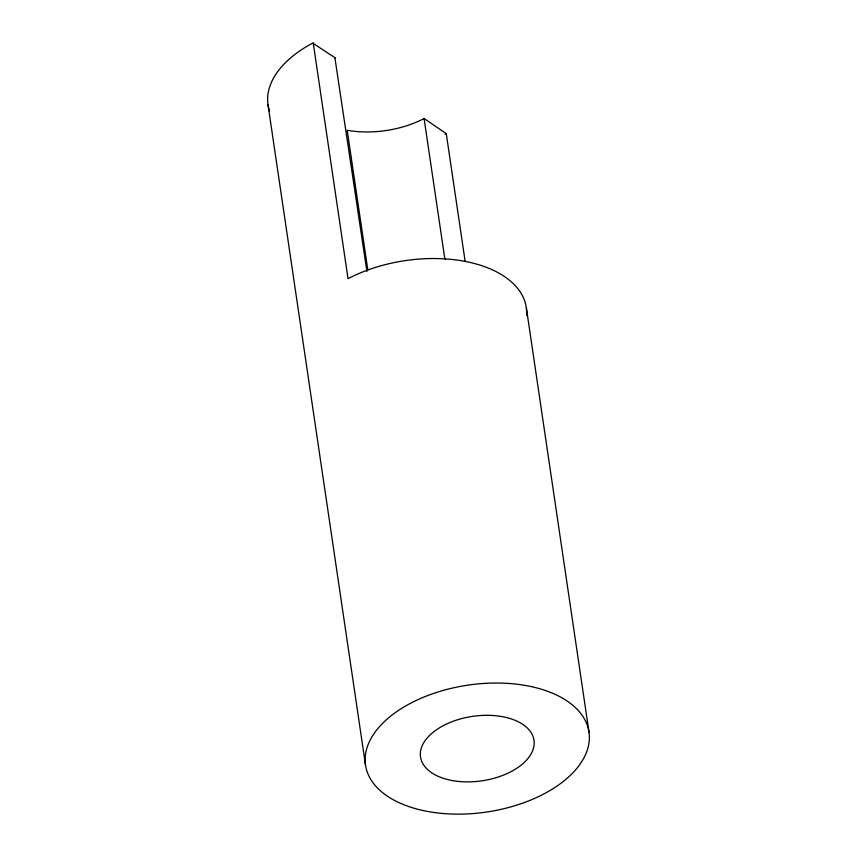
<?xml version="1.0" encoding="UTF-8"?>
<svg xmlns="http://www.w3.org/2000/svg" width="857" height="857" viewBox="0 0 857 857"><rect width="100%" height="100%" fill="white"/><g stroke="black" fill="none" stroke-linecap="round" stroke-linejoin="round"><path stroke-width="1.29" d="M334.969 58.201L366.914 271.423M465.147 261.439L446.272 133.638L424.097 118.512L423.476 118.834A75.298 42.764 -8.4 0 1 347.91 130.382L347.192 130.253L367.814 269.912M335.398 57.987L312.73 43.107A112.953 64.136 -8.4 0 0 273.287 78.533L272.687 79.669A112.953 64.136 -8.4 0 0 269.559 111.185M445.179 134.206L446.272 133.638M526.327 307.684L589.005 732.199A112.953 64.136 -8.4 0 1 429.336 811.761A112.953 64.136 -8.4 0 1 413.417 701.819A112.953 64.136 -8.4 0 1 589.005 732.199M424.097 118.512L444.912 259.489M313.212 42.85L348.038 278.686L349.131 278.118A112.953 64.136 -8.4 0 1 467.729 261.921A112.953 64.136 -8.4 0 1 526.616 315.547M267.995 104.64L365.5 764.99M452.657 780.62A57.344 32.566 -8.4 0 0 534.018 740.437A57.344 32.566 -8.4 0 0 445.094 724.722A57.344 32.566 -8.4 0 0 452.657 780.62"/></g></svg>
